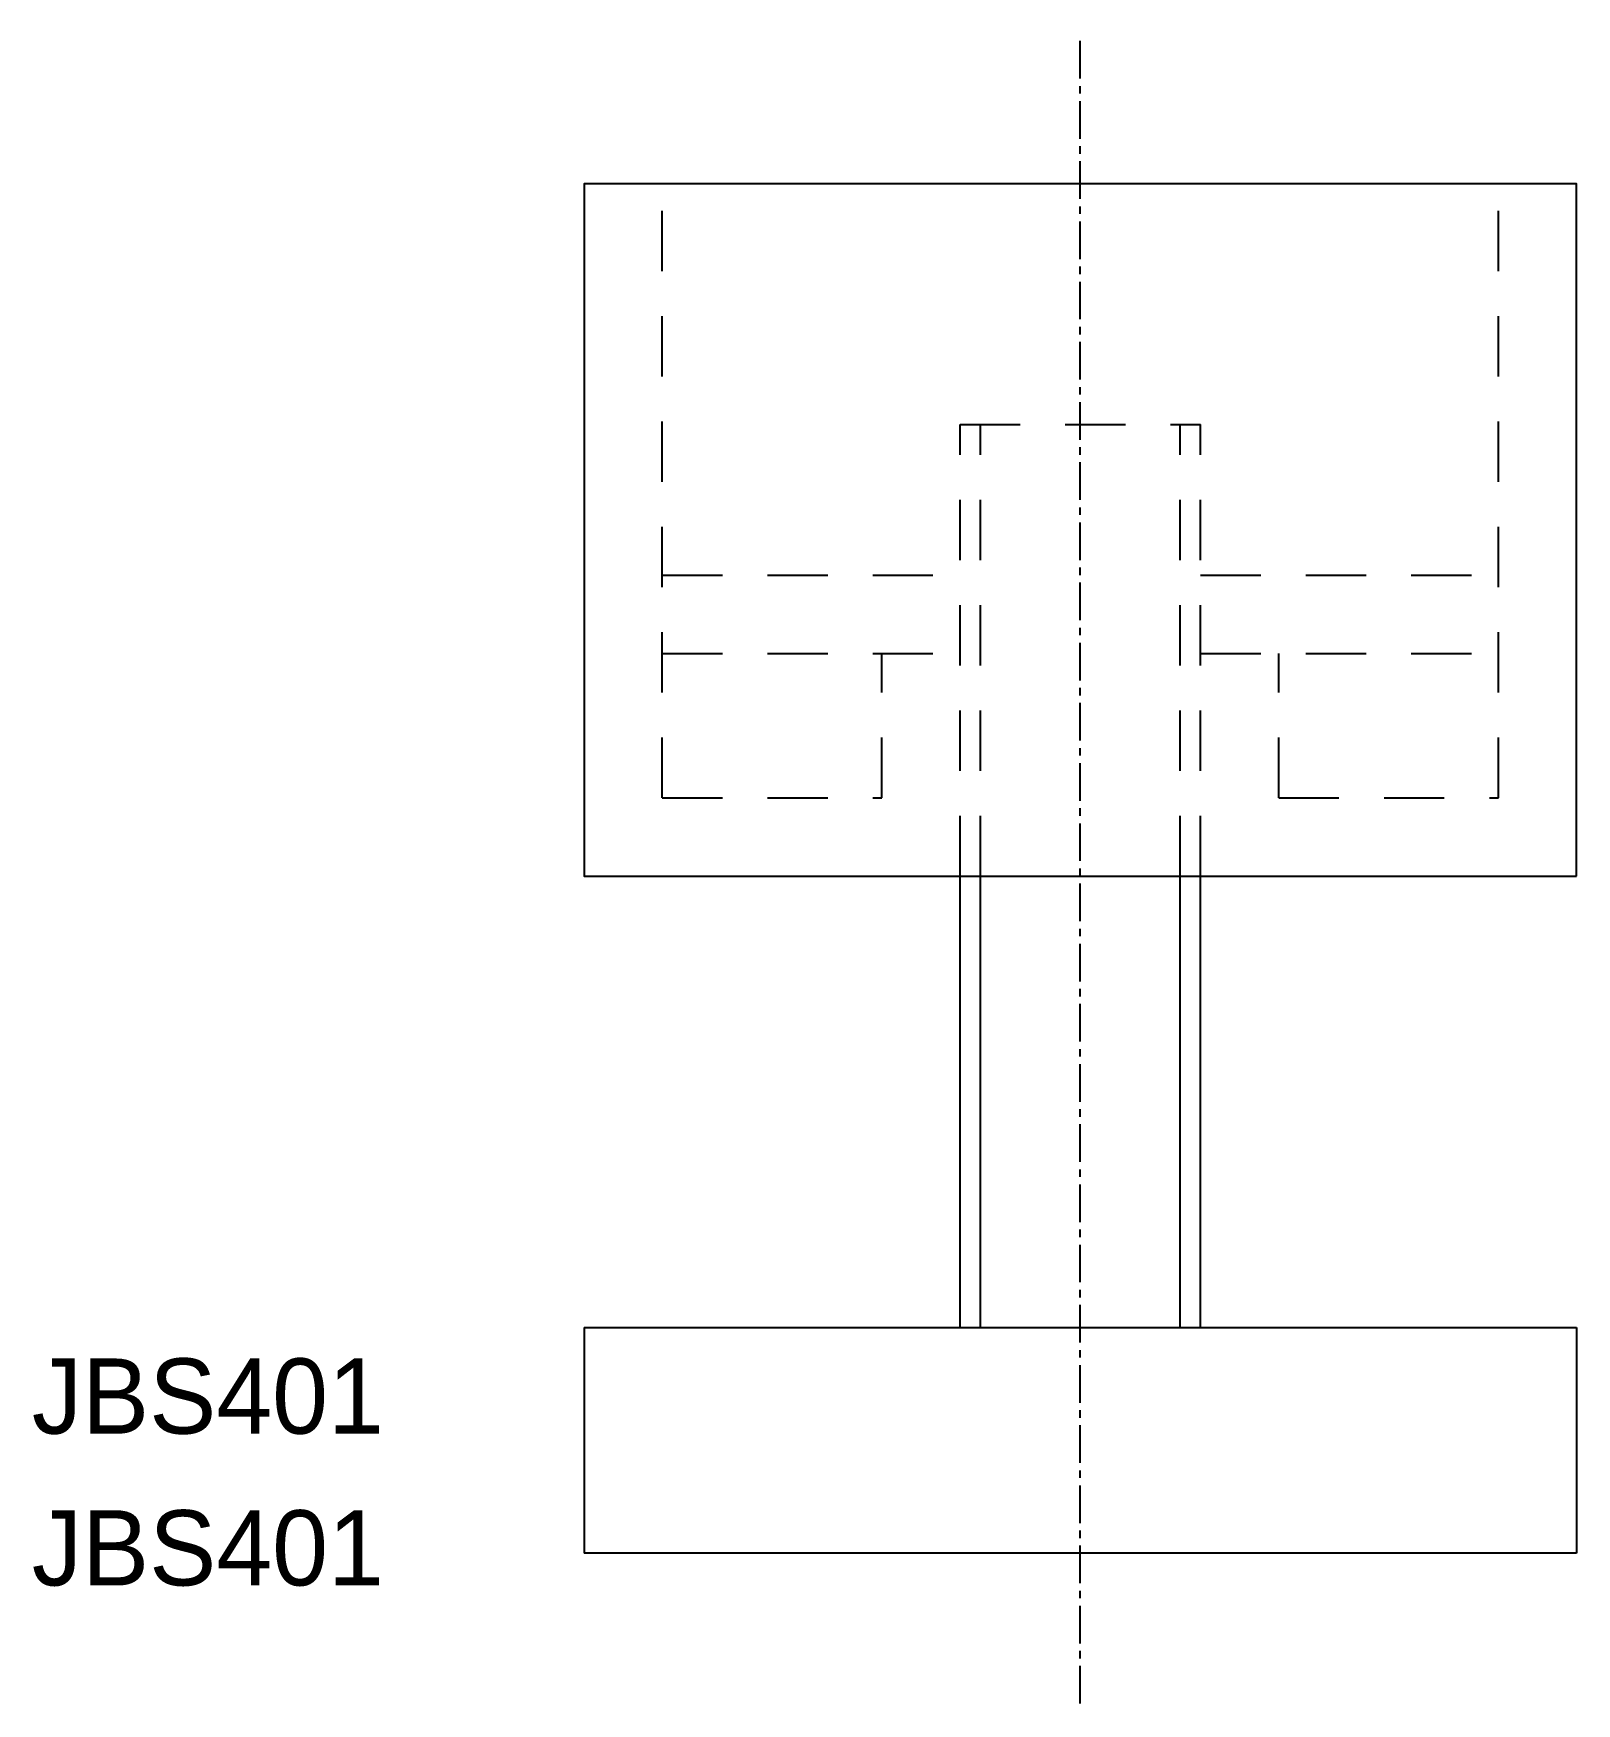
# Model space of a CAD drawing. Extents: x 0.1 to 51.4, y -3 to 52.5.
import ezdxf

# ---------------------------------------------------------------- set-up
doc = ezdxf.new("R2010")
doc.units = 0
doc.linetypes.add('CENTER', pattern=[2, 1.25, -0.25, 0.25, -0.25])
doc.linetypes.add('DASHED', pattern=[3.5, 2, -1.5])
doc.layers.get('0').update_dxf_attribs({"linetype": 'CONTINUOUS'})
doc.layers.add('CENTER', color=1, linetype='CENTER')

msp = doc.modelspace()

# ---------------------------------------------------------------- linework, layer by layer
at = {"color": 3, "linetype": 'DASHED'}
for p, q in [((20.96, 27.11), (20.96, 47.51)), ((48.76, 27.11), (48.76, 47.51)), ((30.86, 39.51), (38.86, 39.51)), ((30.86, 24.51), (30.86, 39.51)), ((31.536, 24.51), (31.536, 39.51)), ((38.183, 24.51), (38.183, 39.51)), ((38.86, 24.51), (38.86, 39.51)), ((20.96, 34.51), (30.86, 34.51)), ((38.86, 34.51), (48.76, 34.51)), ((20.96, 31.91), (30.86, 31.91)), ((28.26, 27.11), (28.26, 31.91)), ((38.86, 31.91), (48.76, 31.91)), ((41.46, 27.11), (41.46, 31.91)), ((20.96, 27.11), (28.26, 27.11)), ((41.46, 27.11), (48.76, 27.11))]:
    msp.add_line(p, q, dxfattribs=at)
at = {"color": 7, "linetype": 'CONTINUOUS'}
for p, q in [((30.86, 9.51), (30.86, 24.51)), ((38.86, 9.51), (38.86, 24.51)), ((18.36, 9.51), (18.36, 2.01)), ((18.36, 9.51), (51.36, 9.51)), ((51.36, 9.51), (51.36, 2.01)), ((51.36, 2.01), (18.36, 2.01))]:
    msp.add_line(p, q, dxfattribs=at)
at = {"color": 3, "linetype": 'CONTINUOUS'}
for p, q in [((31.536, 9.51), (31.536, 24.51)), ((38.183, 9.51), (38.183, 24.51))]:
    msp.add_line(p, q, dxfattribs=at)
at = {"color": 7, "linetype": 'CONTINUOUS'}
msp.add_lwpolyline([(51.36, 24.51), (51.36, 47.51), (18.36, 47.51), (18.36, 24.51)], close=True, dxfattribs=at)
at = {"layer": 'CENTER', "color": 1, "linetype": 'CENTER'}
msp.add_line((34.86, -2.99), (34.86, 52.51), dxfattribs=at)

# ---------------------------------------------------------------- texts
for p in [(0, 5.98), (0, 0.936)]:
    msp.add_text('JBS401', height=2.5).set_placement(p)

doc.saveas('drawing.dxf')
